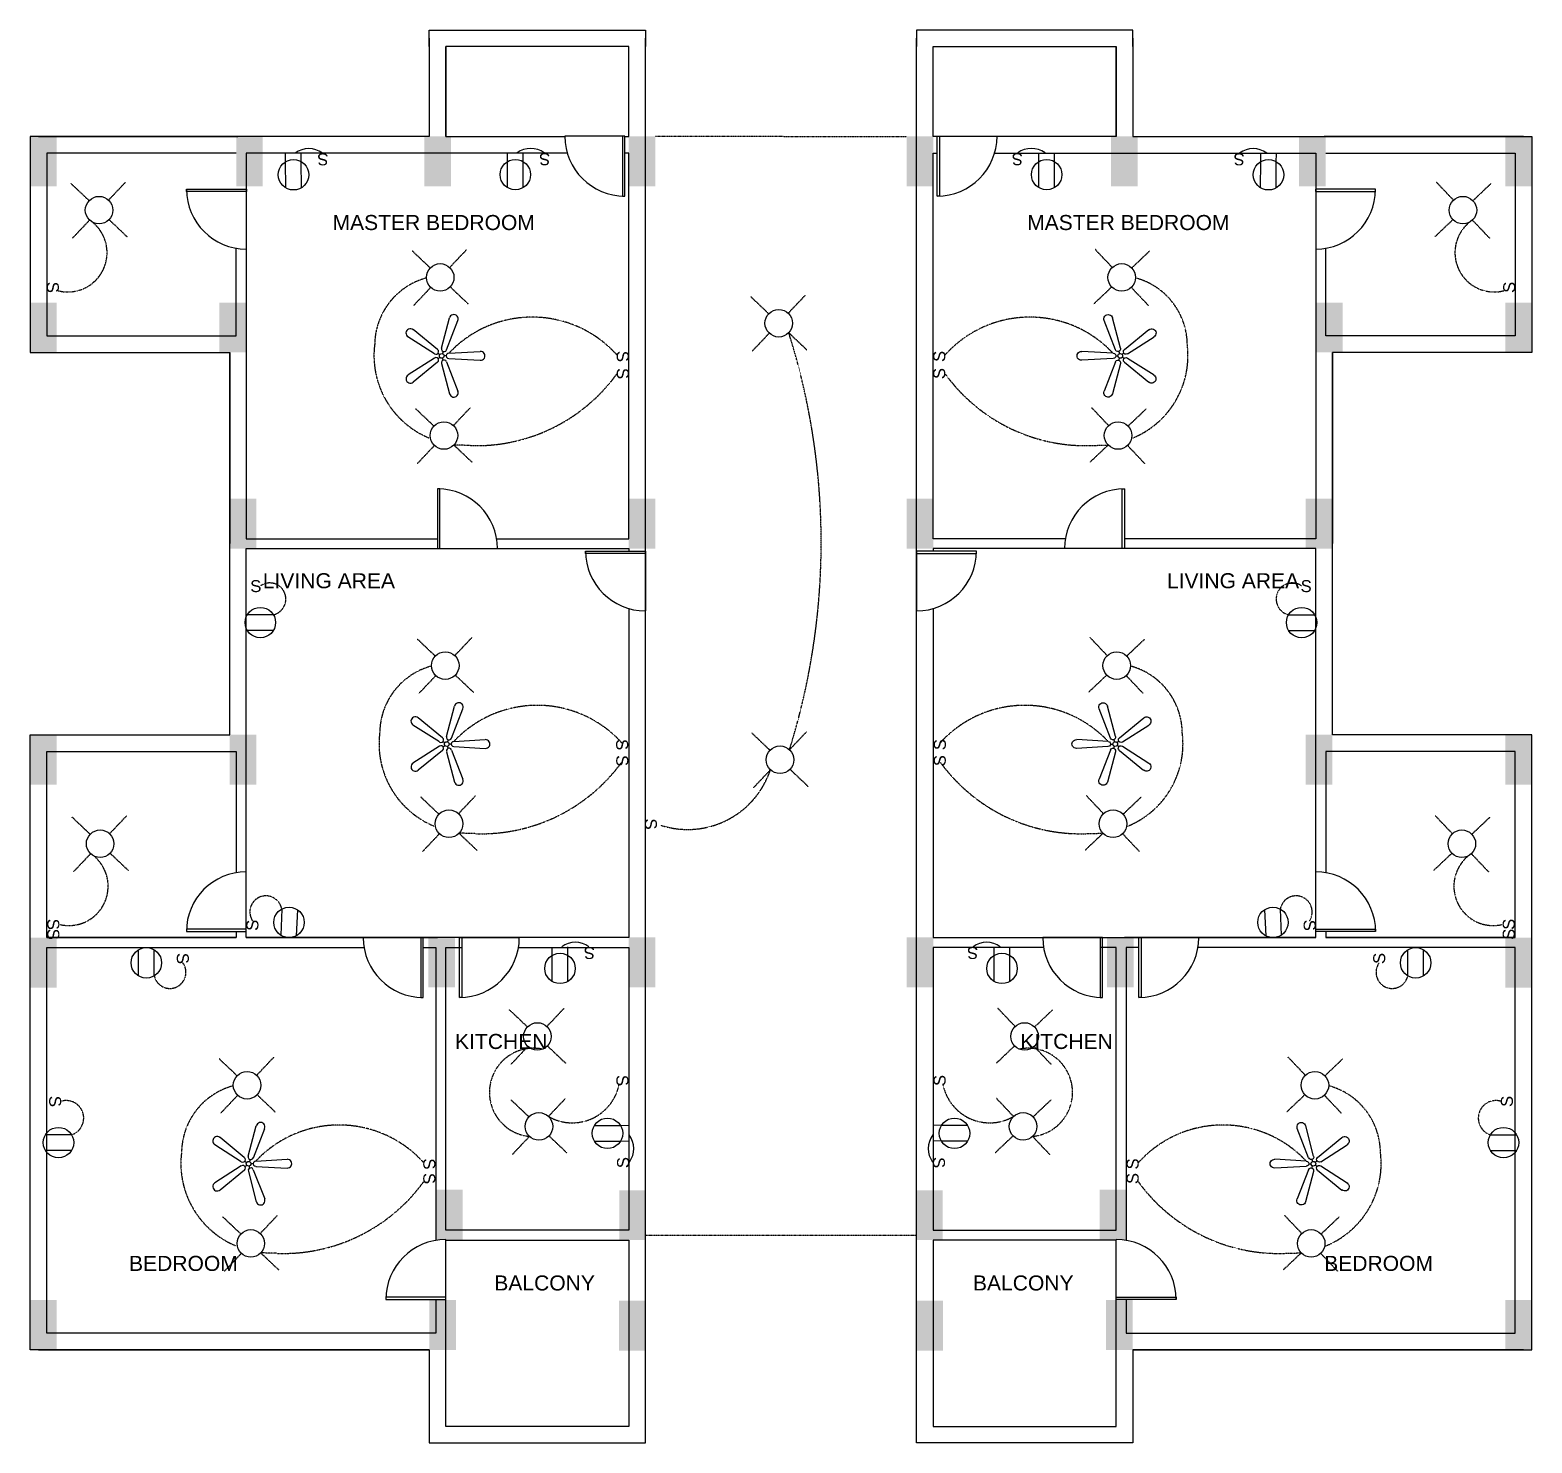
# Model space of a CAD drawing. Header units: millimetres. Extents: x 3328 to 72580, y 1596 to 22848.
# Drawn here: x 25660 to 48238, y 1596 to 22846 of the extents above; entities that cross this region are included whole.
import ezdxf

# ---------------------------------------------------------------- set-up
doc = ezdxf.new("R2010")
doc.units = ezdxf.units.MM
doc.linetypes.add('HIDDEN2', pattern=[0.1875, 0.125, -0.0625])
for name, color, linetype in [('Beam', 6, 'Continuous'), ('Electrical', 50, 'Continuous'), ('Electrical Hidden', 150, 'HIDDEN2'), ('text', 1, 'Continuous')]:
    doc.layers.add(name, color=color, linetype=linetype)
doc.styles.get("Standard").update_dxf_attribs({"font": 'arial.ttf'})

# ---------------------------------------------------------------- blocks, each defined once
blk = doc.blocks.new('*U159')
at = {"layer": 'Electrical', "color": 7}
for p, q in [((-235, 39), (236, 67)), ((-275, -1), (-307, -1)), ((-234, -40), (237, -67))]:
    blk.add_line(p, q, dxfattribs=at)
for centre, radius, start, end in [((-236, 0), 38.8, 89.5787, 271.1589), ((241, 0), 66, 266.109, 94.66)]:
    blk.add_arc(centre, radius, start, end, dxfattribs=at)
blk = doc.blocks.new('*U186')
at = {"layer": 'Electrical', "color": 0, "linetype": 'ByBlock', "lineweight": -2, "transparency": 16777216}
for p, rotation in [((-57191, -81903), 72), ((-57574, -82028), 144), ((-57573, -82431), 216), ((-57190, -82554), 288)]:
    blk.add_blockref('*U159', p, dxfattribs=dict(at, rotation=rotation))
blk.add_blockref('*U159', (-56954, -82228), dxfattribs=at)
blk = doc.blocks.new('*U187')
at = {"layer": 'Electrical Hidden', "color": 7}
blk.add_line((-129, -136), (129, 136), dxfattribs=at)
blk = doc.blocks.new('*U188')
at = {"layer": 'Electrical Hidden', "color": 0, "linetype": 'ByBlock', "lineweight": -2, "transparency": 16777216}
for p, rotation in [((-38019, -53156), 90.00000000000001), ((-38004, -53712), 180), ((-37448, -53698), 270)]:
    blk.add_blockref('*U187', p, dxfattribs=dict(at, rotation=rotation))
blk.add_blockref('*U187', (-37463, -53142), dxfattribs=at)
blk = doc.blocks.new('*U189')
at = {"layer": 'Electrical Hidden', "color": 7}
blk.add_line((-129, -136), (129, 136), dxfattribs=at)
blk = doc.blocks.new('*U190')
at = {"layer": 'Electrical Hidden', "color": 0, "linetype": 'ByBlock', "lineweight": -2, "transparency": 16777216}
for p, rotation in [((-38019, -53156), 90.00000000000001), ((-38004, -53712), 180), ((-37448, -53698), 270)]:
    blk.add_blockref('*U189', p, dxfattribs=dict(at, rotation=rotation))
blk.add_blockref('*U189', (-37463, -53142), dxfattribs=at)
blk = doc.blocks.new('*U191')
at = {"layer": 'Electrical', "color": 7}
for p, q in [((-235, 39), (236, 67)), ((-275, -1), (-307, -1)), ((-234, -40), (237, -67))]:
    blk.add_line(p, q, dxfattribs=at)
for centre, radius, start, end in [((-236, 0), 38.8, 89.5787, 271.1589), ((241, 0), 66, 266.109, 94.66)]:
    blk.add_arc(centre, radius, start, end, dxfattribs=at)
blk = doc.blocks.new('*U192')
at = {"layer": 'Electrical', "color": 0, "linetype": 'ByBlock', "lineweight": -2, "transparency": 16777216}
for p, rotation in [((-57191, -81903), 72), ((-57574, -82028), 144), ((-57573, -82431), 216), ((-57190, -82554), 288)]:
    blk.add_blockref('*U191', p, dxfattribs=dict(at, rotation=rotation))
blk.add_blockref('*U191', (-56954, -82228), dxfattribs=at)
blk = doc.blocks.new('*U193')
at = {"layer": 'Electrical Hidden', "color": 7}
blk.add_line((-129, -136), (129, 136), dxfattribs=at)
blk = doc.blocks.new('*U194')
at = {"layer": 'Electrical Hidden', "color": 0, "linetype": 'ByBlock', "lineweight": -2, "transparency": 16777216}
for p, rotation in [((-38019, -53156), 90.00000000000001), ((-38004, -53712), 180), ((-37448, -53698), 270)]:
    blk.add_blockref('*U193', p, dxfattribs=dict(at, rotation=rotation))
blk.add_blockref('*U193', (-37463, -53142), dxfattribs=at)
blk = doc.blocks.new('*U195')
at = {"layer": 'Electrical Hidden', "color": 7}
blk.add_line((-129, -136), (129, 136), dxfattribs=at)
blk = doc.blocks.new('*U196')
at = {"layer": 'Electrical Hidden', "color": 0, "linetype": 'ByBlock', "lineweight": -2, "transparency": 16777216}
for p, rotation in [((-38019, -53156), 90.00000000000001), ((-38004, -53712), 180), ((-37448, -53698), 270)]:
    blk.add_blockref('*U195', p, dxfattribs=dict(at, rotation=rotation))
blk.add_blockref('*U195', (-37463, -53142), dxfattribs=at)
blk = doc.blocks.new('*U197')
at = {"layer": 'Electrical', "color": 7}
for p, q in [((-235, 39), (236, 67)), ((-275, -1), (-307, -1)), ((-234, -40), (237, -67))]:
    blk.add_line(p, q, dxfattribs=at)
for centre, radius, start, end in [((-236, 0), 38.8, 89.5787, 271.1589), ((241, 0), 66, 266.109, 94.66)]:
    blk.add_arc(centre, radius, start, end, dxfattribs=at)
blk = doc.blocks.new('*U146')
at = {"layer": 'Electrical', "color": 0, "linetype": 'ByBlock', "lineweight": -2, "transparency": 16777216}
for p, rotation in [((-57191, -81903), 72), ((-57574, -82028), 144), ((-57573, -82431), 216), ((-57190, -82554), 288)]:
    blk.add_blockref('*U197', p, dxfattribs=dict(at, rotation=rotation))
blk.add_blockref('*U197', (-56954, -82228), dxfattribs=at)
blk = doc.blocks.new('*U147')
at = {"layer": 'Electrical Hidden', "color": 7}
blk.add_line((-129, -136), (129, 136), dxfattribs=at)
blk = doc.blocks.new('*U148')
at = {"layer": 'Electrical Hidden', "color": 0, "linetype": 'ByBlock', "lineweight": -2, "transparency": 16777216}
for p, rotation in [((-38019, -53156), 90.00000000000001), ((-38004, -53712), 180), ((-37448, -53698), 270)]:
    blk.add_blockref('*U147', p, dxfattribs=dict(at, rotation=rotation))
blk.add_blockref('*U147', (-37463, -53142), dxfattribs=at)
blk = doc.blocks.new('*U149')
at = {"layer": 'Electrical Hidden', "color": 7}
blk.add_line((-129, -136), (129, 136), dxfattribs=at)
blk = doc.blocks.new('*U150')
at = {"layer": 'Electrical Hidden', "color": 0, "linetype": 'ByBlock', "lineweight": -2, "transparency": 16777216}
for p, rotation in [((-38019, -53156), 90.00000000000001), ((-38004, -53712), 180), ((-37448, -53698), 270)]:
    blk.add_blockref('*U149', p, dxfattribs=dict(at, rotation=rotation))
blk.add_blockref('*U149', (-37463, -53142), dxfattribs=at)
blk = doc.blocks.new('*U151')
at = {"layer": 'Electrical Hidden', "color": 7}
blk.add_line((-129, -136), (129, 136), dxfattribs=at)
blk = doc.blocks.new('*U152')
at = {"layer": 'Electrical Hidden', "color": 0, "linetype": 'ByBlock', "lineweight": -2, "transparency": 16777216}
for p, rotation in [((-38019, -53156), 90.00000000000001), ((-38004, -53712), 180), ((-37448, -53698), 270)]:
    blk.add_blockref('*U151', p, dxfattribs=dict(at, rotation=rotation))
blk.add_blockref('*U151', (-37463, -53142), dxfattribs=at)
blk = doc.blocks.new('*U153')
at = {"layer": 'Electrical Hidden', "color": 7}
blk.add_line((-129, -136), (129, 136), dxfattribs=at)
blk = doc.blocks.new('*U154')
at = {"layer": 'Electrical Hidden', "color": 0, "linetype": 'ByBlock', "lineweight": -2, "transparency": 16777216}
for p, rotation in [((-38019, -53156), 90.00000000000001), ((-38004, -53712), 180), ((-37448, -53698), 270)]:
    blk.add_blockref('*U153', p, dxfattribs=dict(at, rotation=rotation))
blk.add_blockref('*U153', (-37463, -53142), dxfattribs=at)
blk = doc.blocks.new('*U155')
at = {"layer": 'Electrical Hidden', "color": 7}
blk.add_line((-129, -136), (129, 136), dxfattribs=at)
blk = doc.blocks.new('*U156')
at = {"layer": 'Electrical Hidden', "color": 0, "linetype": 'ByBlock', "lineweight": -2, "transparency": 16777216}
for p, rotation in [((-38019, -53156), 90.00000000000001), ((-38004, -53712), 180), ((-37448, -53698), 270)]:
    blk.add_blockref('*U155', p, dxfattribs=dict(at, rotation=rotation))
blk.add_blockref('*U155', (-37463, -53142), dxfattribs=at)
blk = doc.blocks.new('*U157')
at = {"layer": 'Electrical Hidden', "color": 7}
blk.add_line((-129, -136), (129, 136), dxfattribs=at)
blk = doc.blocks.new('*U158')
at = {"layer": 'Electrical Hidden', "color": 0, "linetype": 'ByBlock', "lineweight": -2, "transparency": 16777216}
for p, rotation in [((-38019, -53156), 90.00000000000001), ((-38004, -53712), 180), ((-37448, -53698), 270)]:
    blk.add_blockref('*U157', p, dxfattribs=dict(at, rotation=rotation))
blk.add_blockref('*U157', (-37463, -53142), dxfattribs=at)
blk = doc.blocks.new('*U198')
at = {"layer": 'Electrical', "color": 7}
for p, q in [((-235, 39), (236, 67)), ((-275, -1), (-307, -1)), ((-234, -40), (237, -67))]:
    blk.add_line(p, q, dxfattribs=at)
for centre, radius, start, end in [((-236, 0), 38.8, 89.5787, 271.1589), ((241, 0), 66, 266.109, 94.66)]:
    blk.add_arc(centre, radius, start, end, dxfattribs=at)
blk = doc.blocks.new('*U199')
at = {"layer": 'Electrical', "color": 0, "linetype": 'ByBlock', "lineweight": -2, "transparency": 16777216}
for p, rotation in [((-57191, -81903), 72), ((-57574, -82028), 144), ((-57573, -82431), 216), ((-57190, -82554), 288)]:
    blk.add_blockref('*U198', p, dxfattribs=dict(at, rotation=rotation))
blk.add_blockref('*U198', (-56954, -82228), dxfattribs=at)
blk = doc.blocks.new('*U200')
at = {"layer": 'Electrical Hidden', "color": 7}
blk.add_line((-129, -136), (129, 136), dxfattribs=at)
blk = doc.blocks.new('*U201')
at = {"layer": 'Electrical Hidden', "color": 0, "linetype": 'ByBlock', "lineweight": -2, "transparency": 16777216}
for p, rotation in [((-38019, -53156), 90.00000000000001), ((-38004, -53712), 180), ((-37448, -53698), 270)]:
    blk.add_blockref('*U200', p, dxfattribs=dict(at, rotation=rotation))
blk.add_blockref('*U200', (-37463, -53142), dxfattribs=at)
blk = doc.blocks.new('*U202')
at = {"layer": 'Electrical Hidden', "color": 7}
blk.add_line((-129, -136), (129, 136), dxfattribs=at)
blk = doc.blocks.new('*U203')
at = {"layer": 'Electrical Hidden', "color": 0, "linetype": 'ByBlock', "lineweight": -2, "transparency": 16777216}
for p, rotation in [((-38019, -53156), 90.00000000000001), ((-38004, -53712), 180), ((-37448, -53698), 270)]:
    blk.add_blockref('*U202', p, dxfattribs=dict(at, rotation=rotation))
blk.add_blockref('*U202', (-37463, -53142), dxfattribs=at)
blk = doc.blocks.new('*U204')
at = {"layer": 'Electrical', "color": 7}
for p, q in [((-235, 39), (236, 67)), ((-275, -1), (-307, -1)), ((-234, -40), (237, -67))]:
    blk.add_line(p, q, dxfattribs=at)
for centre, radius, start, end in [((-236, 0), 38.8, 89.5787, 271.1589), ((241, 0), 66, 266.109, 94.66)]:
    blk.add_arc(centre, radius, start, end, dxfattribs=at)
blk = doc.blocks.new('*U166')
at = {"layer": 'Electrical', "color": 0, "linetype": 'ByBlock', "lineweight": -2, "transparency": 16777216}
for p, rotation in [((-57191, -81903), 72), ((-57574, -82028), 144), ((-57573, -82431), 216), ((-57190, -82554), 288)]:
    blk.add_blockref('*U204', p, dxfattribs=dict(at, rotation=rotation))
blk.add_blockref('*U204', (-56954, -82228), dxfattribs=at)
blk = doc.blocks.new('*U167')
at = {"layer": 'Electrical Hidden', "color": 7}
blk.add_line((-129, -136), (129, 136), dxfattribs=at)
blk = doc.blocks.new('*U168')
at = {"layer": 'Electrical Hidden', "color": 0, "linetype": 'ByBlock', "lineweight": -2, "transparency": 16777216}
for p, rotation in [((-38019, -53156), 90.00000000000001), ((-38004, -53712), 180), ((-37448, -53698), 270)]:
    blk.add_blockref('*U167', p, dxfattribs=dict(at, rotation=rotation))
blk.add_blockref('*U167', (-37463, -53142), dxfattribs=at)
blk = doc.blocks.new('*U169')
at = {"layer": 'Electrical Hidden', "color": 7}
blk.add_line((-129, -136), (129, 136), dxfattribs=at)
blk = doc.blocks.new('*U170')
at = {"layer": 'Electrical Hidden', "color": 0, "linetype": 'ByBlock', "lineweight": -2, "transparency": 16777216}
for p, rotation in [((-38019, -53156), 90.00000000000001), ((-38004, -53712), 180), ((-37448, -53698), 270)]:
    blk.add_blockref('*U169', p, dxfattribs=dict(at, rotation=rotation))
blk.add_blockref('*U169', (-37463, -53142), dxfattribs=at)
blk = doc.blocks.new('*U171')
at = {"layer": 'Electrical', "color": 7}
for p, q in [((-235, 39), (236, 67)), ((-275, -1), (-307, -1)), ((-234, -40), (237, -67))]:
    blk.add_line(p, q, dxfattribs=at)
for centre, radius, start, end in [((-236, 0), 38.8, 89.5787, 271.1589), ((241, 0), 66, 266.109, 94.66)]:
    blk.add_arc(centre, radius, start, end, dxfattribs=at)
blk = doc.blocks.new('*U172')
at = {"layer": 'Electrical', "color": 0, "linetype": 'ByBlock', "lineweight": -2, "transparency": 16777216}
for p, rotation in [((-57191, -81903), 72), ((-57574, -82028), 144), ((-57573, -82431), 216), ((-57190, -82554), 288)]:
    blk.add_blockref('*U171', p, dxfattribs=dict(at, rotation=rotation))
blk.add_blockref('*U171', (-56954, -82228), dxfattribs=at)
blk = doc.blocks.new('*U173')
at = {"layer": 'Electrical Hidden', "color": 7}
blk.add_line((-129, -136), (129, 136), dxfattribs=at)
blk = doc.blocks.new('*U174')
at = {"layer": 'Electrical Hidden', "color": 0, "linetype": 'ByBlock', "lineweight": -2, "transparency": 16777216}
for p, rotation in [((-38019, -53156), 90.00000000000001), ((-38004, -53712), 180), ((-37448, -53698), 270)]:
    blk.add_blockref('*U173', p, dxfattribs=dict(at, rotation=rotation))
blk.add_blockref('*U173', (-37463, -53142), dxfattribs=at)
blk = doc.blocks.new('*U175')
at = {"layer": 'Electrical Hidden', "color": 7}
blk.add_line((-129, -136), (129, 136), dxfattribs=at)
blk = doc.blocks.new('*U176')
at = {"layer": 'Electrical Hidden', "color": 0, "linetype": 'ByBlock', "lineweight": -2, "transparency": 16777216}
for p, rotation in [((-38019, -53156), 90.00000000000001), ((-38004, -53712), 180), ((-37448, -53698), 270)]:
    blk.add_blockref('*U175', p, dxfattribs=dict(at, rotation=rotation))
blk.add_blockref('*U175', (-37463, -53142), dxfattribs=at)
blk = doc.blocks.new('*U177')
at = {"layer": 'Electrical Hidden', "color": 7}
blk.add_line((-129, -136), (129, 136), dxfattribs=at)
blk = doc.blocks.new('*U178')
at = {"layer": 'Electrical Hidden', "color": 0, "linetype": 'ByBlock', "lineweight": -2, "transparency": 16777216}
for p, rotation in [((-38019, -53156), 90.00000000000001), ((-38004, -53712), 180), ((-37448, -53698), 270)]:
    blk.add_blockref('*U177', p, dxfattribs=dict(at, rotation=rotation))
blk.add_blockref('*U177', (-37463, -53142), dxfattribs=at)
blk = doc.blocks.new('*U179')
at = {"layer": 'Electrical Hidden', "color": 7}
blk.add_line((-129, -136), (129, 136), dxfattribs=at)
blk = doc.blocks.new('*U180')
at = {"layer": 'Electrical Hidden', "color": 0, "linetype": 'ByBlock', "lineweight": -2, "transparency": 16777216}
for p, rotation in [((-38019, -53156), 90.00000000000001), ((-38004, -53712), 180), ((-37448, -53698), 270)]:
    blk.add_blockref('*U179', p, dxfattribs=dict(at, rotation=rotation))
blk.add_blockref('*U179', (-37463, -53142), dxfattribs=at)
blk = doc.blocks.new('*U181')
at = {"layer": 'Electrical Hidden', "color": 7}
blk.add_line((-129, -136), (129, 136), dxfattribs=at)
blk = doc.blocks.new('*U182')
at = {"layer": 'Electrical Hidden', "color": 0, "linetype": 'ByBlock', "lineweight": -2, "transparency": 16777216}
for p, rotation in [((-38019, -53156), 90.00000000000001), ((-38004, -53712), 180), ((-37448, -53698), 270)]:
    blk.add_blockref('*U181', p, dxfattribs=dict(at, rotation=rotation))
blk.add_blockref('*U181', (-37463, -53142), dxfattribs=at)
blk = doc.blocks.new('*U183')
at = {"layer": 'Electrical Hidden', "color": 7}
blk.add_line((-129, -136), (129, 136), dxfattribs=at)
blk = doc.blocks.new('*U184')
at = {"layer": 'Electrical Hidden', "color": 0, "linetype": 'ByBlock', "lineweight": -2, "transparency": 16777216}
for p, rotation in [((-38019, -53156), 90.00000000000001), ((-38004, -53712), 180), ((-37448, -53698), 270)]:
    blk.add_blockref('*U183', p, dxfattribs=dict(at, rotation=rotation))
blk.add_blockref('*U183', (-37463, -53142), dxfattribs=at)
blk = doc.blocks.new('*U208')
at = {"layer": 'Electrical Hidden', "color": 7}
blk.add_line((-129, -136), (129, 136), dxfattribs=at)
blk = doc.blocks.new('*U209')
at = {"layer": 'Electrical Hidden', "color": 0, "linetype": 'ByBlock', "lineweight": -2, "transparency": 16777216}
for p, rotation in [((-38019, -53156), 90.00000000000001), ((-38004, -53712), 180), ((-37448, -53698), 270)]:
    blk.add_blockref('*U208', p, dxfattribs=dict(at, rotation=rotation))
blk.add_blockref('*U208', (-37463, -53142), dxfattribs=at)
blk = doc.blocks.new('*U210')
at = {"layer": 'Electrical Hidden', "color": 7}
blk.add_line((-129, -136), (129, 136), dxfattribs=at)
blk = doc.blocks.new('*U211')
at = {"layer": 'Electrical Hidden', "color": 0, "linetype": 'ByBlock', "lineweight": -2, "transparency": 16777216}
for p, rotation in [((-38019, -53156), 90.00000000000001), ((-38004, -53712), 180), ((-37448, -53698), 270)]:
    blk.add_blockref('*U210', p, dxfattribs=dict(at, rotation=rotation))
blk.add_blockref('*U210', (-37463, -53142), dxfattribs=at)

msp = doc.modelspace()

# ---------------------------------------------------------------- hatches: boundary and pattern name
at = {"layer": 'Beam', "true_color": 0xed1f24}
h = msp.add_hatch(color=240, dxfattribs=at)
h.dxf.hatch_style = 1
h.paths.add_polyline_path([(26060, 21247), (25660, 21247), (25660, 20497), (26060, 20497)])
h = msp.add_hatch(color=240, dxfattribs=at)
h.dxf.hatch_style = 1
h.paths.add_polyline_path([(29159, 21246), (28759, 21246), (28759, 20496), (29159, 20496)])
h = msp.add_hatch(color=240, dxfattribs=at)
h.dxf.hatch_style = 1
h.paths.add_polyline_path([(31989, 21245), (31589, 21245), (31589, 20495), (31989, 20495)])
h = msp.add_hatch(color=240, dxfattribs=at)
h.dxf.hatch_style = 1
h.paths.add_polyline_path([(35061, 21246), (34661, 21246), (34661, 20496), (35061, 20496)])
h = msp.add_hatch(color=240, dxfattribs=at)
h.dxf.hatch_style = 1
h.paths.add_polyline_path([(38837, 21246), (39237, 21246), (39237, 20496), (38837, 20496)])
h = msp.add_hatch(color=240, dxfattribs=at)
h.dxf.hatch_style = 1
h.paths.add_polyline_path([(41909, 21245), (42309, 21245), (42309, 20495), (41909, 20495)])
h = msp.add_hatch(color=240, dxfattribs=at)
h.dxf.hatch_style = 1
h.paths.add_polyline_path([(44738, 21246), (45138, 21246), (45138, 20496), (44738, 20496)])
h = msp.add_hatch(color=240, dxfattribs=at)
h.dxf.hatch_style = 1
h.paths.add_polyline_path([(47838, 21247), (48238, 21247), (48238, 20497), (47838, 20497)])
h = msp.add_hatch(color=240, dxfattribs=at)
h.dxf.hatch_style = 1
h.paths.add_polyline_path([(26061, 18746), (25661, 18746), (25661, 17996), (26061, 17996)])
h = msp.add_hatch(color=240, dxfattribs=at)
h.dxf.hatch_style = 1
h.paths.add_polyline_path([(28908, 18746), (28508, 18746), (28508, 17996), (28908, 17996)])
h = msp.add_hatch(color=240, dxfattribs=at)
h.dxf.hatch_style = 1
h.paths.add_polyline_path([(44990, 18746), (45390, 18746), (45390, 17996), (44990, 17996)])
h = msp.add_hatch(color=240, dxfattribs=at)
h.dxf.hatch_style = 1
h.paths.add_polyline_path([(47837, 18746), (48237, 18746), (48237, 17996), (47837, 17996)])
h = msp.add_hatch(color=240, dxfattribs=at)
h.dxf.hatch_style = 1
h.paths.add_polyline_path([(29061, 15796), (28661, 15796), (28661, 15046), (29061, 15046)])
h = msp.add_hatch(color=240, dxfattribs=at)
h.dxf.hatch_style = 1
h.paths.add_polyline_path([(35061, 15796), (34661, 15796), (34661, 15046), (35061, 15046)])
h = msp.add_hatch(color=240, dxfattribs=at)
h.dxf.hatch_style = 1
h.paths.add_polyline_path([(38837, 15796), (39237, 15796), (39237, 15046), (38837, 15046)])
h = msp.add_hatch(color=240, dxfattribs=at)
h.dxf.hatch_style = 1
h.paths.add_polyline_path([(44837, 15796), (45237, 15796), (45237, 15046), (44837, 15046)])
h = msp.add_hatch(color=240, dxfattribs=at)
h.dxf.hatch_style = 1
h.paths.add_polyline_path([(26061, 12244), (25661, 12244), (25661, 11494), (26061, 11494)])
h = msp.add_hatch(color=240, dxfattribs=at)
h.dxf.hatch_style = 1
h.paths.add_polyline_path([(29062, 12247), (28662, 12247), (28662, 11497), (29062, 11497)])
h = msp.add_hatch(color=240, dxfattribs=at)
h.dxf.hatch_style = 1
h.paths.add_polyline_path([(44836, 12247), (45236, 12247), (45236, 11497), (44836, 11497)])
h = msp.add_hatch(color=240, dxfattribs=at)
h.dxf.hatch_style = 1
h.paths.add_polyline_path([(47837, 12244), (48237, 12244), (48237, 11494), (47837, 11494)])
h = msp.add_hatch(color=240, dxfattribs=at)
h.dxf.hatch_style = 1
h.paths.add_polyline_path([(26061, 9193), (25661, 9193), (25661, 8443), (26061, 8443)])
h = msp.add_hatch(color=240, dxfattribs=at)
h.dxf.hatch_style = 1
h.paths.add_polyline_path([(32048, 9196), (31648, 9196), (31648, 8446), (32048, 8446)])
h = msp.add_hatch(color=240, dxfattribs=at)
h.dxf.hatch_style = 1
h.paths.add_polyline_path([(35061, 9200), (34661, 9200), (34661, 8450), (35061, 8450)])
h = msp.add_hatch(color=240, dxfattribs=at)
h.dxf.hatch_style = 1
h.paths.add_polyline_path([(38837, 9200), (39237, 9200), (39237, 8450), (38837, 8450)])
h = msp.add_hatch(color=240, dxfattribs=at)
h.dxf.hatch_style = 1
h.paths.add_polyline_path([(41850, 9196), (42250, 9196), (42250, 8446), (41850, 8446)])
h = msp.add_hatch(color=240, dxfattribs=at)
h.dxf.hatch_style = 1
h.paths.add_polyline_path([(47837, 9193), (48237, 9193), (48237, 8443), (47837, 8443)])
h = msp.add_hatch(color=240, dxfattribs=at)
h.dxf.hatch_style = 1
h.paths.add_polyline_path([(32161, 5404), (31761, 5404), (31761, 4654), (32161, 4654)])
h = msp.add_hatch(color=240, dxfattribs=at)
h.dxf.hatch_style = 1
h.paths.add_polyline_path([(34917, 5396), (34517, 5396), (34517, 4646), (34917, 4646)])
h = msp.add_hatch(color=240, dxfattribs=at)
h.dxf.hatch_style = 1
h.paths.add_polyline_path([(38981, 5396), (39381, 5396), (39381, 4646), (38981, 4646)])
h = msp.add_hatch(color=240, dxfattribs=at)
h.dxf.hatch_style = 1
h.paths.add_polyline_path([(41737, 5404), (42137, 5404), (42137, 4654), (41737, 4654)])
h = msp.add_hatch(color=240, dxfattribs=at)
h.dxf.hatch_style = 1
h.paths.add_polyline_path([(26061, 3746), (25661, 3746), (25661, 2996), (26061, 2996)])
h = msp.add_hatch(color=240, dxfattribs=at)
h.dxf.hatch_style = 1
h.paths.add_polyline_path([(32061, 3746), (31661, 3746), (31661, 2996), (32061, 2996)])
h = msp.add_hatch(color=240, dxfattribs=at)
h.dxf.hatch_style = 1
h.paths.add_polyline_path([(34914, 3736), (34514, 3736), (34514, 2986), (34914, 2986)])
h = msp.add_hatch(color=240, dxfattribs=at)
h.dxf.hatch_style = 1
h.paths.add_polyline_path([(38984, 3736), (39384, 3736), (39384, 2986), (38984, 2986)])
h = msp.add_hatch(color=240, dxfattribs=at)
h.dxf.hatch_style = 1
h.paths.add_polyline_path([(41837, 3746), (42237, 3746), (42237, 2996), (41837, 2996)])
h = msp.add_hatch(color=240, dxfattribs=at)
h.dxf.hatch_style = 1
h.paths.add_polyline_path([(47837, 3746), (48237, 3746), (48237, 2996), (47837, 2996)])

# ---------------------------------------------------------------- linework, layer by layer
at = {"layer": 'Beam', "color": 7}
for p, q in [((25786, 21246), (28786, 21246)), ((48112, 21246), (45112, 21246)), ((28911, 20996), (28911, 20450)), ((33737, 20996), (28911, 20996)), ((34661, 20996), (34604, 20996)), ((34661, 15196), (34661, 20996)), ((39237, 15196), (39237, 20996)), ((39237, 20996), (39294, 20996)), ((40161, 20996), (44987, 20996)), ((44987, 20996), (44987, 20450)), ((28911, 19550), (28911, 18121)), ((44987, 19550), (44987, 18121)), ((28911, 18121), (28911, 15196)), ((44987, 18121), (44987, 15196)), ((28911, 15196), (31786, 15196)), ((32674, 15196), (34661, 15196)), ((41224, 15196), (39237, 15196)), ((44987, 15196), (42112, 15196)), ((25661, 3121), (25661, 9121)), ((25911, 9196), (28761, 9196)), ((28911, 9196), (31786, 9196)), ((31911, 9046), (32150, 9046)), ((33002, 9046), (34661, 9046)), ((40896, 9046), (39237, 9046)), ((41987, 9046), (41748, 9046)), ((44987, 9196), (42112, 9196)), ((47987, 9196), (45137, 9196)), ((48237, 3121), (48237, 9121))]:
    msp.add_line(p, q, dxfattribs=at)
at = {"layer": 'Beam', "color": 6}
for p, q in [((34601, 21247), (33701, 21247)), ((39296, 21247), (40196, 21247)), ((28911, 20450), (28911, 19550)), ((44987, 20450), (44987, 19550)), ((31786, 15046), (32686, 15046)), ((34911, 15010), (34911, 14110)), ((38987, 15010), (38987, 14110)), ((42112, 15046), (41212, 15046)), ((28910, 9286), (28910, 10186)), ((44988, 9286), (44988, 10186)), ((31569, 9197), (30669, 9197)), ((32115, 9197), (33015, 9197)), ((41783, 9197), (40883, 9197)), ((42329, 9197), (43229, 9197)), ((31910, 3755), (31910, 4655)), ((41988, 3755), (41988, 4655))]:
    msp.add_line(p, q, dxfattribs=at)
at = {"layer": 'Beam', "color": 7}
for points in [[(31661, 22596), (31661, 22846), (34911, 22846), (34911, 22596)], [(42237, 22596), (42237, 22846), (38987, 22846), (38987, 22596)], [(31661, 22721), (31661, 21246), (28786, 21246), (25661, 21246), (25661, 17996), (28661, 17996)], [(31661, 2996), (31661, 1596), (34911, 1596), (34911, 4721), (34911, 9121), (34911, 15121), (34911, 21121), (34911, 22721)], [(34604, 21246), (34661, 21246), (34661, 22596), (31911, 22596), (31911, 21246), (31911, 22596)], [(42237, 2996), (42237, 1596), (38987, 1596), (38987, 4721), (38987, 9121), (38987, 15121), (38987, 21121), (38987, 22721)], [(39294, 21246), (39237, 21246), (39237, 22596), (41987, 22596), (41987, 21246), (41987, 22596)], [(42237, 22721), (42237, 21246), (45112, 21246), (48237, 21246), (48237, 17996), (45237, 17996)], [(31911, 21246), (33704, 21246)], [(41987, 21246), (40194, 21246)], [(28761, 20996), (25911, 20996), (25911, 18246), (28761, 18246), (28761, 19565)], [(45137, 20996), (47987, 20996), (47987, 18246), (45137, 18246), (45137, 19565)], [(25786, 2996), (31661, 2996), (25661, 2996), (25661, 9121), (25661, 12246), (28661, 12246), (28661, 15121)], [(34661, 14145), (34661, 9196), (31786, 9196), (28911, 9196), (28911, 12121), (28911, 15046), (31821, 15046)], [(32686, 15046), (34661, 15046), (34661, 15010)], [(41212, 15046), (39237, 15046), (39237, 15010)], [(39237, 14145), (39237, 9196), (42112, 9196), (44987, 9196), (44987, 12121), (44987, 15046), (42077, 15046)], [(48112, 2996), (42237, 2996), (48237, 2996), (48237, 9121), (48237, 12246), (45237, 12246), (45237, 15121)], [(28761, 9286), (28761, 9196), (25911, 9196), (25911, 11996), (28761, 11996), (28761, 10174)], [(45137, 9286), (45137, 9196), (47987, 9196), (47987, 11996), (45137, 11996), (45137, 10174)], [(31761, 3755), (31761, 3246), (25911, 3246), (25911, 9046), (30682, 9046)], [(31569, 9046), (31761, 9046), (31761, 4721), (31761, 4643)], [(34661, 9046), (34661, 4796), (31911, 4796), (31911, 9046), (32115, 9046)], [(39237, 9046), (39237, 4796), (41987, 4796), (41987, 9046), (41783, 9046)], [(42329, 9046), (42137, 9046), (42137, 4721), (42137, 4643)], [(42137, 3755), (42137, 3246), (47987, 3246), (47987, 9046), (43216, 9046)]]:
    msp.add_lwpolyline(points, dxfattribs=at)
at = {"layer": 'Beam', "color": 3}
for points in [[(34601, 20347), (34601, 21247), (34566, 21247), (34566, 20347)], [(39296, 20347), (39296, 21247), (39331, 21247), (39331, 20347)], [(28013, 20450), (28913, 20450), (28913, 20415), (28013, 20415)], [(45885, 20450), (44985, 20450), (44985, 20415), (45885, 20415)], [(31786, 15946), (31786, 15046), (31821, 15046), (31821, 15946)], [(42112, 15946), (42112, 15046), (42077, 15046), (42077, 15946)], [(34011, 15010), (34911, 15010), (34911, 14975), (34011, 14975)], [(39887, 15010), (38987, 15010), (38987, 14975), (39887, 14975)], [(28010, 9286), (28910, 9286), (28910, 9321), (28010, 9321)], [(45888, 9286), (44988, 9286), (44988, 9321), (45888, 9321)], [(31569, 8297), (31569, 9197), (31534, 9197), (31534, 8297)], [(32115, 8297), (32115, 9197), (32150, 9197), (32150, 8297)], [(41783, 8297), (41783, 9197), (41748, 9197), (41748, 8297)], [(42329, 8297), (42329, 9197), (42364, 9197), (42364, 8297)], [(31010, 3755), (31910, 3755), (31910, 3790), (31010, 3790)], [(42888, 3755), (41988, 3755), (41988, 3790), (42888, 3790)]]:
    msp.add_lwpolyline(points, close=True, dxfattribs=at)
at = {"layer": 'Beam', "color": 7}
for points in [[(28661, 15121), (28661, 17996)], [(45237, 15121), (45237, 17996)], [(34661, 1846), (31911, 1846), (31911, 3121), (31911, 4646), (34661, 4646)], [(39237, 1846), (41987, 1846), (41987, 3121), (41987, 4646), (39237, 4646)]]:
    msp.add_lwpolyline(points, close=True, dxfattribs=at)
at = {"layer": 'Beam', "color": 3}
for centre, start, end in [((34601, 21247), 180, 270), ((39296, 21247), 270, 0), ((28913, 20450), 180, 270), ((44985, 20450), 270, 0), ((31786, 15046), 0, 90), ((42112, 15046), 90, 180), ((34911, 15010), 180, 270), ((38987, 15010), 270, 0), ((28910, 9286), 90, 180), ((44988, 9286), 0, 90), ((31569, 9197), 180, 270), ((32115, 9197), 270, 0), ((41783, 9197), 180, 270), ((42329, 9197), 270, 0), ((31910, 3755), 90, 180), ((41988, 3755), 0, 90)]:
    msp.add_arc(centre, 900, start, end, dxfattribs=at)
at = {"layer": 'Electrical', "color": 7}
for p, q in [((29502, 20864), (29502, 20983)), ((29504, 20472), (29502, 20864)), ((29738, 20865), (29737, 20994)), ((29740, 20473), (29738, 20865)), ((32837, 20867), (32836, 20986)), ((32838, 20474), (32837, 20867)), ((33072, 20868), (33071, 20996)), ((33074, 20475), (33072, 20868)), ((40824, 20475), (40826, 20868)), ((40826, 20868), (40827, 20996)), ((41059, 20474), (41061, 20867)), ((41061, 20867), (41062, 20986)), ((44158, 20473), (44160, 20865)), ((44160, 20865), (44161, 20994)), ((44394, 20472), (44395, 20864)), ((44395, 20864), (44396, 20983)), ((31956, 17985), (31956, 17984)), ((31957, 17907), (31957, 17906)), ((32428, 18013), (32428, 18011)), ((32428, 18013), (32428, 18011)), ((32429, 17880), (32429, 17879)), ((32429, 17879), (32429, 17880)), ((41469, 17880), (41469, 17879)), ((41469, 17879), (41469, 17880)), ((41470, 18013), (41470, 18011)), ((41470, 18013), (41470, 18011)), ((41941, 17907), (41940, 17906)), ((41941, 17985), (41941, 17984)), ((29318, 14053), (28926, 14051)), ((44580, 14053), (44972, 14051)), ((29319, 13817), (28927, 13815)), ((44579, 13817), (44971, 13815)), ((32032, 12147), (32032, 12147)), ((32033, 12069), (32033, 12068)), ((32503, 12175), (32504, 12174)), ((32503, 12175), (32504, 12174)), ((32505, 12042), (32505, 12042)), ((32505, 12042), (32505, 12042)), ((41393, 12042), (41393, 12042)), ((41393, 12042), (41393, 12042)), ((41394, 12175), (41394, 12174)), ((41394, 12175), (41394, 12174)), ((41865, 12069), (41865, 12068)), ((41866, 12147), (41866, 12147)), ((29444, 9625), (29428, 9233)), ((29679, 9616), (29663, 9224)), ((44219, 9616), (44235, 9224)), ((44454, 9625), (44470, 9233)), ((33509, 8929), (33508, 9048)), ((33744, 8930), (33743, 9058)), ((40154, 8930), (40155, 9058)), ((40389, 8929), (40390, 9048)), ((27291, 8619), (27290, 9011)), ((27527, 8620), (27525, 9013)), ((33510, 8536), (33509, 8929)), ((33746, 8537), (33744, 8930)), ((40152, 8537), (40154, 8930)), ((40388, 8536), (40389, 8929)), ((46371, 8620), (46373, 9013)), ((46607, 8619), (46608, 9011)), ((34143, 6369), (34536, 6372)), ((34536, 6372), (34655, 6373)), ((39362, 6372), (39243, 6373)), ((39755, 6369), (39362, 6372)), ((26283, 6231), (25891, 6229)), ((34145, 6133), (34538, 6137)), ((34538, 6137), (34666, 6138)), ((39360, 6137), (39232, 6138)), ((39753, 6133), (39360, 6137)), ((47615, 6231), (48007, 6229)), ((26284, 5996), (25892, 5994)), ((47614, 5996), (48006, 5994)), ((29053, 5835), (29053, 5835)), ((29054, 5757), (29054, 5756)), ((29524, 5863), (29525, 5862)), ((29524, 5863), (29525, 5862)), ((29525, 5730), (29525, 5730)), ((29525, 5730), (29525, 5730)), ((44372, 5730), (44372, 5730)), ((44372, 5730), (44372, 5730)), ((44373, 5863), (44373, 5862)), ((44373, 5863), (44373, 5862)), ((44844, 5757), (44844, 5756)), ((44845, 5835), (44845, 5835))]:
    msp.add_line(p, q, dxfattribs=at)
for centre, radius in [((29621, 20669), 229), ((32955, 20671), 229), ((40943, 20671), 229), ((44277, 20669), 229), ((26698, 20137), 207), ((47200, 20137), 207), ((31826, 19125), 207), ((42071, 19125), 207), ((36915, 18436), 207), ((31849, 17945), 35.3), ((42049, 17945), 35.3), ((31882, 16747), 207), ((42016, 16747), 207), ((29122, 13934), 229), ((44775, 13934), 229), ((31902, 13287), 207), ((41996, 13287), 207), ((31925, 12107), 35.3), ((36934, 11871), 207), ((41973, 12107), 35.3), ((31958, 10909), 207), ((41940, 10909), 207), ((26714, 10608), 207), ((47184, 10608), 207), ((29553, 9425), 229), ((44344, 9425), 229), ((27408, 8816), 229), ((46490, 8816), 229), ((33627, 8733), 229), ((40271, 8733), 229), ((33287, 7710), 207), ((40611, 7710), 207), ((28923, 6975), 207), ((44975, 6975), 207), ((33310, 6357), 207), ((40588, 6357), 207), ((26087, 6113), 229), ((34340, 6253), 229), ((39557, 6253), 229), ((47810, 6113), 229), ((28946, 5796), 35.3), ((44952, 5796), 35.3), ((28979, 4597), 207), ((44919, 4597), 207)]:
    msp.add_circle(centre, radius, dxfattribs=at)
for centre, start, end in [((29850, 20719), 53.4985, 126.5015), ((33185, 20721), 53.4985, 126.5015), ((40713, 20721), 53.4985, 126.5015), ((44047, 20719), 53.4985, 126.5015), ((33857, 8783), 53.4985, 126.5015), ((40041, 8783), 53.4985, 126.5015), ((34392, 6024), 323.7359, 36.7389), ((39506, 6024), 143.2611, 216.2641)]:
    msp.add_arc(centre, 344, start, end, dxfattribs=at)
at = {"layer": 'Electrical Hidden', "color": 7}
for p, q in [((35063, 21248), (38837, 21246)), ((32276, 16597), (32032, 16605)), ((41622, 16597), (41866, 16605)), ((32352, 10760), (32107, 10767)), ((41546, 10760), (41790, 10767)), ((34911, 4721), (38987, 4721)), ((29372, 4448), (29128, 4455)), ((44525, 4448), (44769, 4455))]:
    msp.add_line(p, q, dxfattribs=at)
for centre, radius, start, end in [((26228, 19497), 590, 255.6018, 56.306), ((47670, 19497), 590, 123.694, 284.3982), ((31887, 18105), 1046, 105.3128, 179.5143), ((42011, 18105), 1046, 0.4857, 74.6872), ((33208, 16811), 1716, 41.8769, 136.8531), ((40690, 16811), 1716, 43.1469, 138.1231), ((27109, 15140), 10444, 342.6272, 17.5795), ((32167, 17948), 1337, 172.8462, 247.7819), ((41730, 17948), 1337, 292.2181, 7.1538), ((32365, 19210), 2615, 268.0509, 324.0337), ((41533, 19210), 2615, 215.9663, 271.9491), ((29264, 14288), 242, 282.9886, 125.5778), ((44634, 14288), 242, 54.4222, 257.0114), ((31963, 12268), 1046, 105.3128, 179.5143), ((41935, 12268), 1046, 0.4857, 74.6872), ((33284, 10973), 1716, 41.8769, 136.8531), ((40614, 10973), 1716, 43.1469, 138.1231), ((32243, 12110), 1337, 172.8462, 247.7819), ((41655, 12110), 1337, 292.2181, 7.1538), ((32440, 13373), 2615, 268.0509, 324.0337), ((41457, 13373), 2615, 215.9663, 271.9491), ((35545, 12136), 1313, 252.1551, 341.6138), ((26244, 9968), 590, 255.6018, 56.306), ((47654, 9968), 590, 123.694, 284.3982), ((29206, 9582), 242, 10.3798, 212.9691), ((44692, 9582), 242, 327.0309, 169.6202), ((27762, 8674), 242, 192.9539, 35.5432), ((46136, 8674), 242, 144.4568, 347.0461), ((33229, 6868), 664, 78.3922, 264.6732), ((40668, 6868), 664, 275.3268, 101.6078), ((28984, 5956), 1046, 105.3128, 179.5143), ((33811, 7130), 719, 240.0715, 349.0026), ((40087, 7130), 719, 190.9974, 299.9285), ((44914, 5956), 1046, 0.4857, 74.6872), ((26204, 6482), 263, 287.5388, 105.0991), ((47694, 6482), 263, 74.9009, 252.4612), ((30305, 4661), 1716, 41.8769, 136.8531), ((43593, 4661), 1716, 43.1469, 138.1231), ((29264, 5798), 1337, 172.8462, 247.7819), ((44634, 5798), 1337, 292.2181, 7.1538), ((29461, 7061), 2615, 268.0509, 324.0337), ((44436, 7061), 2615, 215.9663, 271.9491)]:
    msp.add_arc(centre, radius, start, end, dxfattribs=at)

# ---------------------------------------------------------------- block references
at = {"layer": 'Electrical', "color": 7}
for name, p in [('*U146', (89146, 100174)), ('*U186', (89221, 94336)), ('*U192', (86242, 88024))]:
    msp.add_blockref(name, p, dxfattribs=at)
at = {"layer": 'Electrical', "color": 7, "xscale": -1}
for name, p in [('*U172', (-15248, 100174)), ('*U199', (-15324, 94336)), ('*U166', (-12345, 88024))]:
    msp.add_blockref(name, p, dxfattribs=at)
at = {"layer": 'Electrical Hidden', "color": 7}
for name, p in [('*U158', (64431, 73564)), ('*U148', (69560, 72552)), ('*U209', (74648, 71863)), ('*U150', (69615, 70174)), ('*U188', (69636, 66714)), ('*U211', (74667, 65298)), ('*U190', (69691, 64336)), ('*U156', (64447, 64035)), ('*U152', (71021, 61137)), ('*U194', (66657, 60402)), ('*U154', (71044, 59784)), ('*U196', (66712, 58024))]:
    msp.add_blockref(name, p, dxfattribs=at)
at = {"layer": 'Electrical Hidden', "color": 7, "xscale": -1}
for name, p in [('*U184', (9467, 73564)), ('*U174', (4338, 72552)), ('*U176', (4283, 70174)), ('*U201', (4262, 66714)), ('*U203', (4207, 64336)), ('*U182', (9451, 64035)), ('*U178', (2877, 61137)), ('*U168', (7241, 60402)), ('*U180', (2854, 59784)), ('*U170', (7186, 58024))]:
    msp.add_blockref(name, p, dxfattribs=at)

# ---------------------------------------------------------------- texts
at = {"layer": 'Electrical', "color": 7, "char_height": 180}
for insert, attachment_point, rotation in [((30146, 20811), 1, 180.0246), ((33480, 20813), 1, 180.0246), ((40418, 20813), 3, 179.9754), ((43752, 20811), 3, 179.9754), ((26090, 19063), 1, 271.7115), ((47808, 19063), 3, 88.2885), ((34657, 18024), 1, 271.7115), ((39241, 18024), 3, 88.2885), ((34658, 17766), 1, 271.7115), ((39240, 17766), 3, 88.2885), ((28967, 14570), 1, 1.7462), ((44930, 14570), 3, 358.2538), ((34648, 12185), 1, 271.7115), ((39250, 12185), 3, 88.2885), ((34650, 11944), 1, 271.7115), ((39248, 11944), 3, 88.2885), ((35080, 10991), 1, 271.7115), ((26097, 9483), 1, 271.7115), ((26097, 9333), 1, 271.7115), ((28911, 9299), 1, 89.1374), ((44987, 9299), 3, 270.8626), ((47801, 9483), 3, 88.2885), ((47801, 9333), 3, 88.2885), ((34152, 8875), 1, 180.0246), ((39746, 8875), 3, 179.9754), ((28044, 8970), 1, 271.7115), ((45854, 8970), 3, 88.2885), ((34652, 7134), 1, 271.7115), ((39246, 7134), 3, 88.2885), ((26125, 6820), 1, 271.7115), ((47773, 6820), 3, 88.2885), ((34485, 5728), 1, 90.262), ((39413, 5728), 3, 269.738), ((31749, 5879), 1, 271.7115), ((42148, 5879), 3, 88.2885), ((42148, 5660), 3, 88.2885), ((31749, 5660), 1, 271.7115)]:
    msp.add_mtext_dynamic_manual_height_columns('S', width=281.75, gutter_width=1, heights=[0], dxfattribs=dict(at, insert=insert, attachment_point=attachment_point, rotation=rotation))
at = {"layer": 'Electrical', "color": 7, "char_height": 1.6}
for insert, attachment_point in [((33494, 17732), 1), ((40404, 17732), 3), ((33570, 11894), 1), ((40328, 11894), 3), ((30591, 5582), 1), ((43307, 5582), 3)]:
    msp.add_mtext_dynamic_manual_height_columns('s', width=361.69, gutter_width=1, heights=[0], dxfattribs=dict(at, insert=insert, attachment_point=attachment_point))
at = {"layer": 'text', "char_height": 226.57}
for s, insert, attachment_point in [('\\A1;MASTER BEDROOM', (30207, 20064), 1), ('\\A1;MASTER BEDROOM', (43691, 20064), 3), ('\\A1;LIVING AREA', (29159, 14447), 7), ('\\A1;LIVING AREA', (44738, 14447), 9), ('\\A1; KITCHEN', (31961, 7518), 7), ('\\A1; KITCHEN', (41937, 7518), 9), ('\\A1;BEDROOM', (27148, 4410), 1), ('\\A1;BEDROOM', (46750, 4410), 3), ('\\A1; BALCONY', (32551, 3886), 7), ('\\A1; BALCONY', (41347, 3886), 9)]:
    msp.add_mtext_dynamic_manual_height_columns(s, width=4249.68, gutter_width=37.8, heights=[0], dxfattribs=dict(at, insert=insert, attachment_point=attachment_point))

doc.saveas('drawing.dxf')
